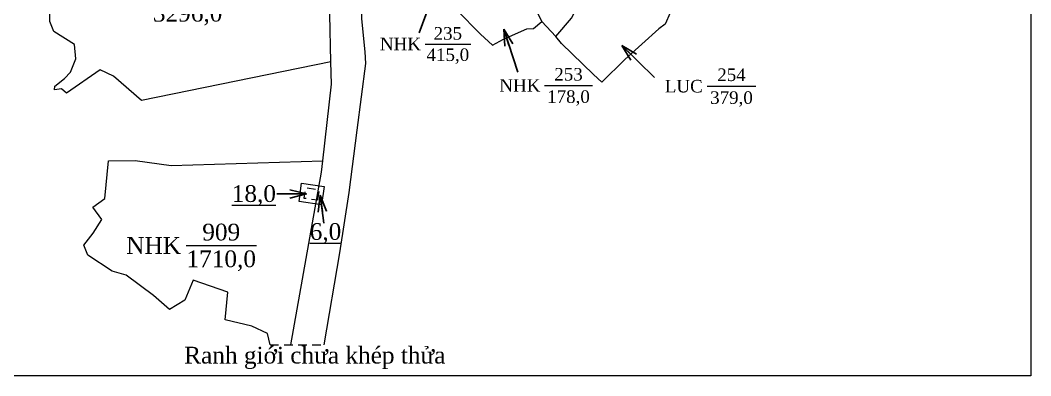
# Model space of a CAD drawing. Header units: metres. Extents: x 547028 to 547858, y 1841699 to 1842277.
# Drawn here: x 547616 to 547857.5, y 1841699.1 to 1841784 of the extents above; entities that cross this region are included whole.
import ezdxf
from ezdxf.enums import TextEntityAlignment as Align

# ---------------------------------------------------------------- set-up
doc = ezdxf.new("R2010")
doc.units = ezdxf.units.M
doc.header["$MEASUREMENT"] = 0
doc.linetypes.add('DGN Style 2', pattern=[3.355162, 2.013097, -1.342065])
for name, color, linetype, lineweight in [('Level 10', 7, 'Continuous', 0), ('Level 13', 7, 'Continuous', 0), ('Level 14', 7, 'Continuous', 0), ('Level 2', 7, 'Continuous', 0), ('Level 30', 7, 'Continuous', 0), ('Level 4', 7, 'Continuous', 0), ('Level 5', 7, 'Continuous', 0), ('Level 62', 7, 'Continuous', 0)]:
    doc.layers.add(name, color=color, linetype=linetype, lineweight=lineweight)
doc.styles.add('Style-STANDARD', font='STANDARD.shx')
doc.styles.add('Style-Times New Roman', font='times.ttf')
doc.dimstyles.get("Standard").update_dxf_attribs({"dimtxt": 0.18, "dimasz": 0.18, "dimexe": 0.18, "dimexo": 0.0625, "dimgap": 0.09, "dimtad": 0, "dimtih": 1, "dimtoh": 1, "dimdec": 4, "dimzin": 0, "dimdsep": 46, "dimtxsty": 'Standard', "dimcen": 0.09, "dimadec": 0, "dimazin": 0, "dimtfac": 1, "dimtdec": 4, "dimtofl": 0, "dimtmove": 0, "dimatfit": 3, "dimfxl": 1, "dimtolj": 1, "dimtzin": 0, "dimarcsym": 0})

# ---------------------------------------------------------------- blocks, each defined once
blk = doc.blocks.new('N_THUA_5')
at = {"layer": 'Level 13', "color": 1, "linetype": 'Continuous', "lineweight": 0}
blk.add_line((-1.777079, 0), (6.632921, 0), dxfattribs=at)
at = {"layer": 'Level 13', "color": 5, "linetype": 'Continuous', "lineweight": 0, "style": 'Style-Times New Roman'}
blk.add_text('909', height=2, dxfattribs=at).set_placement((2.427921, 1.6), align=Align.MIDDLE_CENTER)
at = {"layer": 'Level 2', "color": 3, "linetype": 'Continuous', "lineweight": 0, "style": 'Style-Times New Roman'}
blk.add_text('NHK', height=2, dxfattribs=at).set_placement((-2.377079, 0), align=Align.MIDDLE_RIGHT)
at = {"layer": 'Level 4', "color": 1, "linetype": 'Continuous', "lineweight": 0, "style": 'Style-Times New Roman'}
blk.add_text('1710,0', height=2, dxfattribs=at).set_placement((2.427921, -1.6), align=Align.MIDDLE_CENTER)
blk = doc.blocks.new('N_THUA_6')
at = {"layer": 'Level 13', "color": 1, "linetype": 'Continuous', "lineweight": 0}
blk.add_line((-1.780057, 0), (6.629943, 0), dxfattribs=at)
at = {"layer": 'Level 13', "color": 5, "linetype": 'Continuous', "lineweight": 0, "style": 'Style-Times New Roman'}
blk.add_text('250', height=2, dxfattribs=at).set_placement((2.424943, 1.6), align=Align.MIDDLE_CENTER)
at = {"layer": 'Level 2', "color": 3, "linetype": 'Continuous', "lineweight": 0, "style": 'Style-Times New Roman'}
blk.add_text('NHK', height=2, dxfattribs=at).set_placement((-2.380057, 0), align=Align.MIDDLE_RIGHT)
at = {"layer": 'Level 4', "color": 1, "linetype": 'Continuous', "lineweight": 0, "style": 'Style-Times New Roman'}
blk.add_text('3296,0', height=2, dxfattribs=at).set_placement((2.424943, -1.6), align=Align.MIDDLE_CENTER)
blk = doc.blocks.new('N_THUA_46')
at = {"layer": 'Level 13', "color": 1, "linetype": 'Continuous', "lineweight": 0}
blk.add_line((-0.81777, 0), (6.03823, 0), dxfattribs=at)
at = {"layer": 'Level 13', "color": 5, "linetype": 'Continuous', "lineweight": 0, "style": 'Style-Times New Roman'}
blk.add_text('254', height=1.759487, dxfattribs=at).set_placement((2.61023, 1.6), align=Align.MIDDLE_CENTER)
at = {"layer": 'Level 2', "color": 3, "linetype": 'Continuous', "lineweight": 0, "style": 'Style-Times New Roman'}
blk.add_text('LUC', height=1.759487, dxfattribs=at).set_placement((-1.41777, 0), align=Align.MIDDLE_RIGHT)
at = {"layer": 'Level 4', "color": 1, "linetype": 'Continuous', "lineweight": 0, "style": 'Style-Times New Roman'}
blk.add_text('379,0', height=1.759487, dxfattribs=at).set_placement((2.61023, -1.6), align=Align.MIDDLE_CENTER)
blk = doc.blocks.new('TerminatorOpen_0.5')
at = {"color": 0, "linetype": 'ByBlock', "lineweight": -2}
for q in [(-1, 0.25), (-1, 0), (-1, -0.25)]:
    blk.add_line((0, 0), q, dxfattribs=at)
blk = doc.blocks.new('N_THUA_47')
at = {"layer": 'Level 13', "color": 1, "linetype": 'Continuous', "lineweight": 0}
blk.add_line((-0.609559, 0), (6.246441, 0), dxfattribs=at)
at = {"layer": 'Level 13', "color": 5, "linetype": 'Continuous', "lineweight": 0, "style": 'Style-Times New Roman'}
blk.add_text('253', height=1.800036, dxfattribs=at).set_placement((2.818441, 1.6), align=Align.MIDDLE_CENTER)
at = {"layer": 'Level 2', "color": 3, "linetype": 'Continuous', "lineweight": 0, "style": 'Style-Times New Roman'}
blk.add_text('NHK', height=1.800036, dxfattribs=at).set_placement((-1.209559, 0), align=Align.MIDDLE_RIGHT)
at = {"layer": 'Level 4', "color": 1, "linetype": 'Continuous', "lineweight": 0, "style": 'Style-Times New Roman'}
blk.add_text('178,0', height=1.800036, dxfattribs=at).set_placement((2.818441, -1.6), align=Align.MIDDLE_CENTER)
blk = doc.blocks.new('N_THUA_48')
at = {"layer": 'Level 13', "color": 1, "linetype": 'Continuous', "lineweight": 0}
blk.add_line((-0.605592, 0), (6.250408, 0), dxfattribs=at)
at = {"layer": 'Level 13', "color": 5, "linetype": 'Continuous', "lineweight": 0, "style": 'Style-Times New Roman'}
blk.add_text('235', height=1.883009, dxfattribs=at).set_placement((2.822408, 1.6), align=Align.MIDDLE_CENTER)
at = {"layer": 'Level 2', "color": 3, "linetype": 'Continuous', "lineweight": 0, "style": 'Style-Times New Roman'}
blk.add_text('NHK', height=1.883009, dxfattribs=at).set_placement((-1.205592, 0), align=Align.MIDDLE_RIGHT)
at = {"layer": 'Level 4', "color": 1, "linetype": 'Continuous', "lineweight": 0, "style": 'Style-Times New Roman'}
blk.add_text('415,0', height=1.883009, dxfattribs=at).set_placement((2.822408, -1.6), align=Align.MIDDLE_CENTER)

msp = doc.modelspace()

# ---------------------------------------------------------------- linework, layer by layer
at = {"layer": 'Level 10', "color": 7, "lineweight": 0}
msp.add_line((547740.73, 1841783.65), (547744.07, 1841780.13), dxfattribs=at)
at = {"layer": 'Level 10', "color": 30, "lineweight": 0, "flags": 128}
for points in [[(547690.26, 1841774.08), (547690, 1841785.38), (547690.92, 1841800.49), (547695.72, 1841815.68), (547699.78, 1841824.42)], [(547688.675878, 1841706.436822), (547692.41, 1841728.47), (547694.67, 1841742.84), (547696.57, 1841757.72), (547698.61, 1841773.67), (547698.51, 1841776.43), (547697.7, 1841784.33), (547697.57, 1841790.33), (547698.36, 1841799.5), (547700.45, 1841805.63)], [(547688.32, 1841750.39), (547690.39, 1841768.68), (547690.26, 1841774.08)], [(547680.698081, 1841706.436822), (547688.02, 1841747.71), (547688.32, 1841750.39)]]:
    msp.add_lwpolyline(points, dxfattribs=at)
at = {"layer": 'Level 10', "color": 7, "lineweight": 0, "flags": 128}
for points in [[(547734.77, 1841794.71), (547736.04, 1841792.68), (547740.73, 1841783.65)], [(547744.07, 1841780.13), (547747.77, 1841784.48), (547751.52, 1841791.5), (547754.46, 1841795.11), (547756.57, 1841796.48), (547757.9, 1841795.57), (547759.88, 1841792.13), (547762.67, 1841790.1), (547764.88, 1841791.23)], [(547690.26, 1841774.08), (547645.01, 1841764.8), (547638.33, 1841770.66), (547635.11, 1841772.11), (547627.09, 1841766.57), (547625.87, 1841767.57), (547624.23, 1841767.34), (547624.29, 1841768.22), (547626.63, 1841770.07), (547628.05, 1841771.57), (547629.32, 1841774.76), (547628.98, 1841778.18), (547624.06, 1841781.31), (547623.15, 1841783.67), (547622.94, 1841791)], [(547764.88, 1841791.23), (547766.36, 1841789.87), (547769.75, 1841786.47), (547771.4, 1841785.75), (547770.17, 1841783.08), (547768.68, 1841781.92), (547760.54, 1841774.57), (547755.06, 1841769.17), (547753.01, 1841771.03), (547745.39, 1841778.46), (547744.07, 1841780.13)], [(547720.38, 1841786.41), (547726.03, 1841780.66), (547728.91, 1841778.06)], [(547728.91, 1841778.06), (547731.51, 1841779.46), (547737.13, 1841781.94), (547738.69, 1841782.03), (547740.73, 1841783.65)], [(547675.780612, 1841706.436822), (547675.14, 1841709.15), (547671.41, 1841710.93), (547665.04, 1841712.4), (547665.68, 1841719), (547657.34, 1841721.88), (547655.35, 1841717.13), (547651.73, 1841714.9), (547647.89, 1841718.21), (547641.39, 1841723.06), (547637.99, 1841724.04), (547632.23, 1841727.84), (547631.25, 1841730.27), (547633.48, 1841733.12), (547635.54, 1841736.4), (547633.41, 1841739.36), (547636.27, 1841741.44), (547637.13, 1841750.42), (547643.47, 1841750.51), (547652.15, 1841749.27), (547688.32, 1841750.39)]]:
    msp.add_lwpolyline(points, dxfattribs=at)
at = {"layer": 'Level 14', "color": 3, "linetype": 'DGN Style 2', "lineweight": 0, "flags": 128}
msp.add_lwpolyline([(547675.780612, 1841706.436822), (547688.675878, 1841706.436822)], dxfattribs=at)
at = {"layer": 'Level 30', "color": 5, "linetype": 'Continuous', "lineweight": 0, "flags": 128}
msp.add_lwpolyline([(547688.6445, 1841744.2912), (547688.041, 1841739.9328), (547682.6921, 1841740.6735), (547683.2956, 1841745.0319), (547688.6445, 1841744.2912)], dxfattribs=at)
at = {"layer": 'Level 30', "color": 2, "linetype": 'DGN Style 2', "lineweight": 0, "flags": 128}
msp.add_lwpolyline([(547687.187612, 1841741.060517), (547687.516793, 1841743.437819), (547684.148988, 1841743.904183), (547683.819807, 1841741.526881), (547687.187612, 1841741.060517)], close=True, dxfattribs=at)
at = {"layer": 'Level 62', "color": 7, "linetype": 'Continuous', "lineweight": 0, "flags": 128}
msp.add_lwpolyline([(547857.544258, 1842276.567519), (547857.544258, 1841699.067519), (547027.544258, 1841699.067519), (547027.544258, 1842276.567519), (547857.544258, 1842276.567519)], dxfattribs=at)

# ---------------------------------------------------------------- block references
at = {"layer": 'Level 2', "color": 3, "linetype": 'Continuous', "lineweight": 0}
for name, p, xscale, yscale, zscale in [('N_THUA_6', (547651.197282, 1841788.862982), 2, 2, 2), ('N_THUA_48', (547713.737884, 1841778.300077), 1.593194, 1.593194, 1.593194), ('N_THUA_47', (547742.368212, 1841768.409442), 1.666633, 1.666633, 1.666633), ('N_THUA_46', (547781.566948, 1841768.237076), 1.705042, 1.705042, 1.705042), ('N_THUA_5', (547659.22235, 1841730.191617), 2, 2, 2)]:
    msp.add_blockref(name, p, dxfattribs=dict(at, xscale=xscale, yscale=yscale, zscale=zscale))
at = {"layer": 'Level 5', "color": 3, "linetype": 'Continuous', "lineweight": 0, "xscale": 4, "yscale": 4, "zscale": 4}
msp.add_blockref('TerminatorOpen_0.5', (547684.457429, 1841742.504996), dxfattribs=at)
at = {"layer": 'Level 5', "color": 3, "linetype": 'Continuous', "lineweight": 0, "xscale": 4, "yscale": 4, "zscale": 4, "rotation": 98.006296}
msp.add_blockref('TerminatorOpen_0.5', (547687.683903, 1841742.232304), dxfattribs=at)

# ---------------------------------------------------------------- texts
at = {"layer": 'Level 14', "color": 7, "linetype": 'Continuous', "lineweight": 0, "style": 'Style-Times New Roman'}
msp.add_text('Ranh giới chưa khép thửa', height=4, dxfattribs=at).set_placement((547655.234238, 1841701.995367))
at = {"layer": 'Level 5', "color": 5, "linetype": 'Continuous', "lineweight": 0, "style": 'Style-Times New Roman'}
for s, p in [('%%u18,0%%U', (547671.870901, 1841742.586033)), ('%%u6,0%%U', (547688.994622, 1841733.523915))]:
    msp.add_text(s, height=4, dxfattribs=at).set_placement(p, align=Align.MIDDLE_CENTER)

# ---------------------------------------------------------------- leaders
at = {"layer": 'Level 5', "color": 3, "linetype": 'Continuous', "lineweight": 0}
for points in [[(547717.084564, 1841796.59444), (547711.372934, 1841780.992907)], [(547731.598523, 1841781.867581), (547734.958305, 1841771.578638)], [(547759.772696, 1841777.945582), (547767.634587, 1841770.346559)], [(547684.457429, 1841742.504996), (547677.395525, 1841742.504996)], [(547687.683903, 1841742.232304), (547688.6268, 1841735.528591)]]:
    msp.add_leader(points, dimstyle='Standard', override={"dimtxt": 4, "dimasz": 4, "dimgap": 2, "dimtad": 1, "dimtxsty": 'Style-STANDARD', "dimldrblk": 'TerminatorOpen_0.5'}, dxfattribs=at)

doc.saveas('drawing.dxf')
